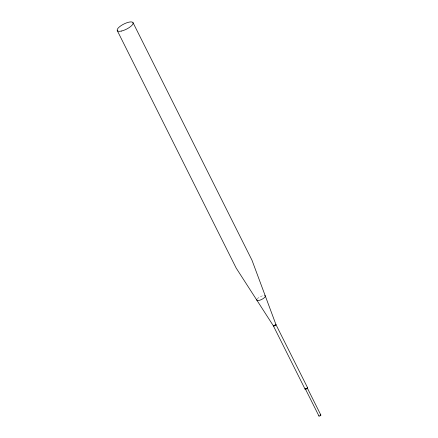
<?xml version="1.0" encoding="UTF-8"?>
<svg xmlns="http://www.w3.org/2000/svg" width="438" height="438" viewBox="0 0 438 438"><rect width="100%" height="100%" fill="white"/><g stroke="black" fill="none" stroke-linecap="round" stroke-linejoin="round"><path stroke-width="0.33" stroke-dasharray="2.19 1.64" d="M274.763 324.58L274.938 324.514M305.625 388.271A1.445 0.471 -26.6 0 1 305.938 388.079M257.281 298.88A4.725 1.544 -26.6 0 1 263.983 295.519"/><path stroke-width="0.66" d="M273.569 325.314L273.339 325.801L305.062 389.108M273.476 325.412C273.202 326.617 275.891 325.401 275.924 324.503L251.976 260.194L133.026 22.661M274.675 325.653L275.924 324.503M274.67 325.658L274.336 325.79M274.33 325.79L273.378 325.85M273.339 325.801L236.197 268.105L117.247 30.572M275.885 324.459L307.569 387.723M320.84 415.038L307.262 387.926A1.068 0.35 -26.6 0 1 307.279 388.019M305.363 388.906L318.941 416.018M307.213 387.646A1.445 0.471 -26.6 0 1 307.339 388.292A1.445 0.471 -26.6 0 1 305.593 389.163A1.445 0.471 -26.6 0 1 305.16 388.67M264.694 295.557A4.725 1.544 -26.6 0 1 261.754 299.422A4.725 1.544 -26.6 0 1 256.887 299.472M320.424 414.972A1.068 0.35 -26.6 0 1 320.698 415.388A1.068 0.35 -26.6 0 1 319.357 416.084A1.068 0.35 -26.6 0 1 319.083 415.667M307.12 388.276A1.068 0.35 -26.6 0 1 305.888 388.949A1.068 0.35 -26.6 0 1 305.395 388.692M121.37 31.065A8.826 2.891 -26.6 0 0 133.13 23.028A8.826 2.891 -26.6 0 0 120.91 25.749A8.826 2.891 -26.6 0 0 121.37 31.065"/></g></svg>
